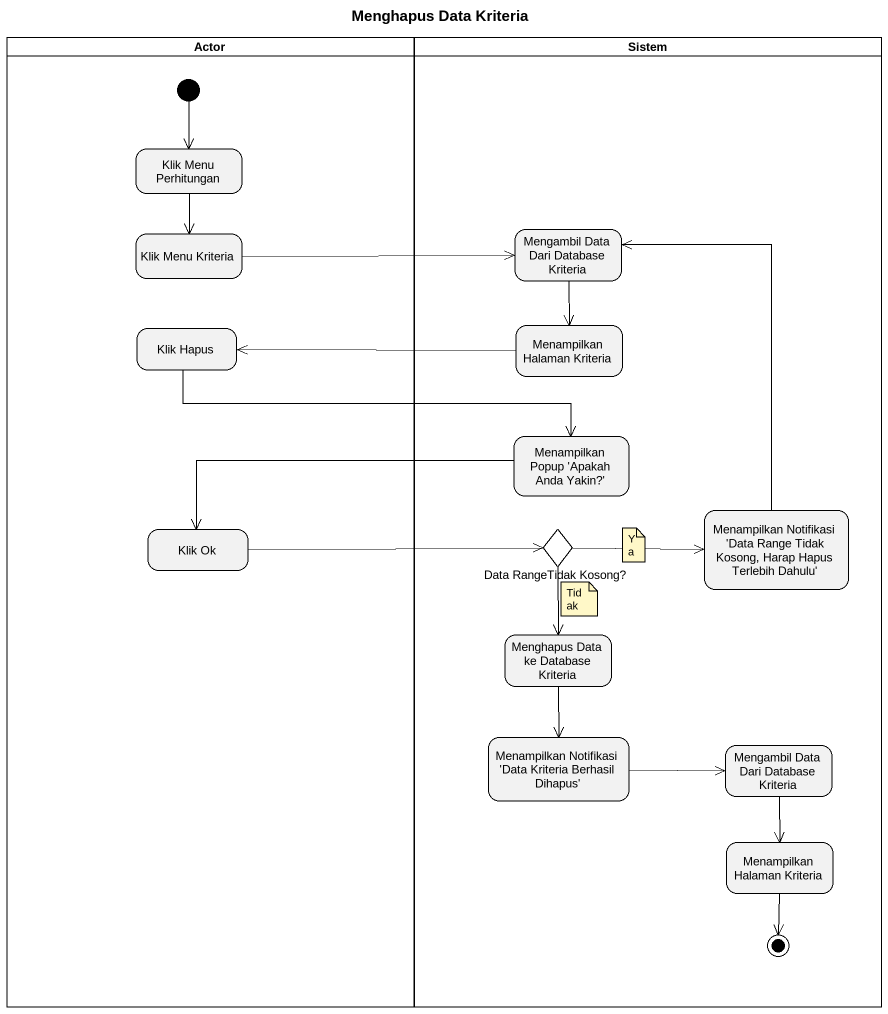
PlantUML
@startuml
title Menghapus Data Kriteria
hide empty description
state "Actor" as Actor_ <<partition>> {
  state "Klik Menu Perhitungan" as Klik_Menu_Perhitungan
  state "Klik Menu Kriteria" as Klik_Menu_Kriteria
  state "Klik Hapus" as Klik_Hapus
  state "Klik Ok" as Klik_Ok
  [*] --> Klik_Menu_Perhitungan
}
state Sistem <<partition>> {
  state "Mengambil Data Dari Database Kriteria" as Mengambil_Data_Dari
  state "Menampilkan Halaman Kriteria" as Menampilkan_Halaman_Kriteria
  state "Menampilkan Popup 'Apakah Anda Yakin?'" as Menampilkan_Popup_Apakah
  state "Data RangeTidak Kosong?" as Data_RangeTidak_Kosong <<choice>>
  state "Menampilkan Notifikasi 'Data Range Tidak Kosong, Harap Hapus Terlebih Dahulu'" as Menampilkan_Notifikasi_Data
  state "Menghapus Data ke Database Kriteria" as Menghapus_Data_ke_Database
  state "Menampilkan Notifikasi 'Data Kriteria Berhasil Dihapus'" as Menampilkan_Notifikasi_Data_2
  state "Mengambil Data Dari Database Kriteria" as Mengambil_Data_Dari_2
  state "Menampilkan Halaman Kriteria" as Menampilkan_Halaman_Kriteria_2
  Menampilkan_Halaman_Kriteria_2 --> [*]
}
Klik_Menu_Perhitungan --> Klik_Menu_Kriteria
Klik_Menu_Kriteria -right-> Mengambil_Data_Dari
Mengambil_Data_Dari --> Menampilkan_Halaman_Kriteria
Klik_Hapus -right-> Menampilkan_Popup_Apakah
Menampilkan_Halaman_Kriteria -left-> Klik_Hapus
Menampilkan_Popup_Apakah -left-> Klik_Ok
Klik_Ok -right-> Data_RangeTidak_Kosong
Data_RangeTidak_Kosong -right-> Menampilkan_Notifikasi_Data
Data_RangeTidak_Kosong --> Menghapus_Data_ke_Database
Menampilkan_Notifikasi_Data -up-> Mengambil_Data_Dari
Menghapus_Data_ke_Database --> Menampilkan_Notifikasi_Data_2
Menampilkan_Notifikasi_Data_2 -right-> Mengambil_Data_Dari_2
Mengambil_Data_Dari_2 --> Menampilkan_Halaman_Kriteria_2
note as N1
  Ya
end note
note as N2
  Tidak
end note
@enduml
